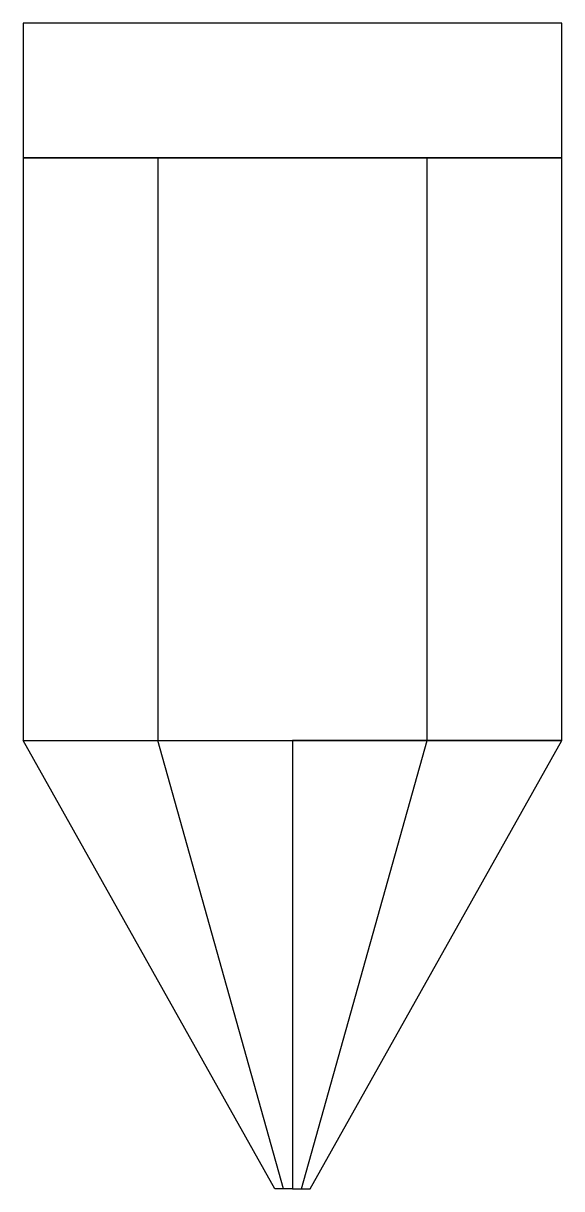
# Model space of a CAD drawing. Extents: x -1950 to 3550, y -200 to 28250.
# Drawn here: x -1950 to -1650, y 13775 to 14425 of the extents above; entities that cross this region are included whole.
import ezdxf

# ---------------------------------------------------------------- set-up
doc = ezdxf.new("R2010")
doc.units = 0
doc.layers.add('GAP', color=1, linetype='continuous')
doc.layers.add('PIN', color=3, linetype='continuous')

# ---------------------------------------------------------------- blocks, each defined once
blk = doc.blocks.new('MM2NGAP')
for points in [[(-1950, 14425), (-1950, 14350), (-1650, 14350), (-1650, 14425), (-1950, 14425)], [(-1950, 14425), (-1950, 14350), (-1650, 14350), (-1650, 14425), (-1950, 14425)], [(-1950, 14350), (-1950, 14025), (-1650, 14025), (-1650, 14350), (-1950, 14350)], [(-1950, 14350), (-1950, 14025), (-1650, 14025), (-1650, 14350), (-1950, 14350)], [(-1800, 14025), (-1800, 13775), (-1809.84, 13775), (-1950, 14025), (-1800, 14025)], [(-1800, 14025), (-1800, 13775), (-1809.84, 13775), (-1950, 14025), (-1800, 14025)], [(-1800, 14025), (-1800, 13775), (-1790.16, 13775), (-1650, 14025), (-1800, 14025)], [(-1800, 14025), (-1800, 13775), (-1790.16, 13775), (-1650, 14025), (-1800, 14025)]]:
    blk.add_lwpolyline(points)
blk = doc.blocks.new('MM2NPIN')
for points in [[(-1875, 14350), (-1875, 14025), (-1725, 14025), (-1725, 14350), (-1875, 14350)], [(-1875, 14350), (-1875, 14025), (-1725, 14025), (-1725, 14350), (-1875, 14350)], [(-1800, 14025), (-1800, 13775), (-1805, 13775), (-1875, 14025), (-1800, 14025)], [(-1800, 14025), (-1800, 13775), (-1805, 13775), (-1875, 14025), (-1800, 14025)], [(-1800, 14025), (-1800, 13775), (-1795, 13775), (-1725, 14025), (-1800, 14025)], [(-1800, 14025), (-1800, 13775), (-1795, 13775), (-1725, 14025), (-1800, 14025)]]:
    blk.add_lwpolyline(points)

msp = doc.modelspace()

# ---------------------------------------------------------------- block references
at = {"layer": 'GAP'}
msp.add_blockref('MM2NGAP', (0, 0), dxfattribs=at)
at = {"layer": 'PIN'}
msp.add_blockref('MM2NPIN', (0, 0), dxfattribs=at)

doc.saveas('drawing.dxf')
